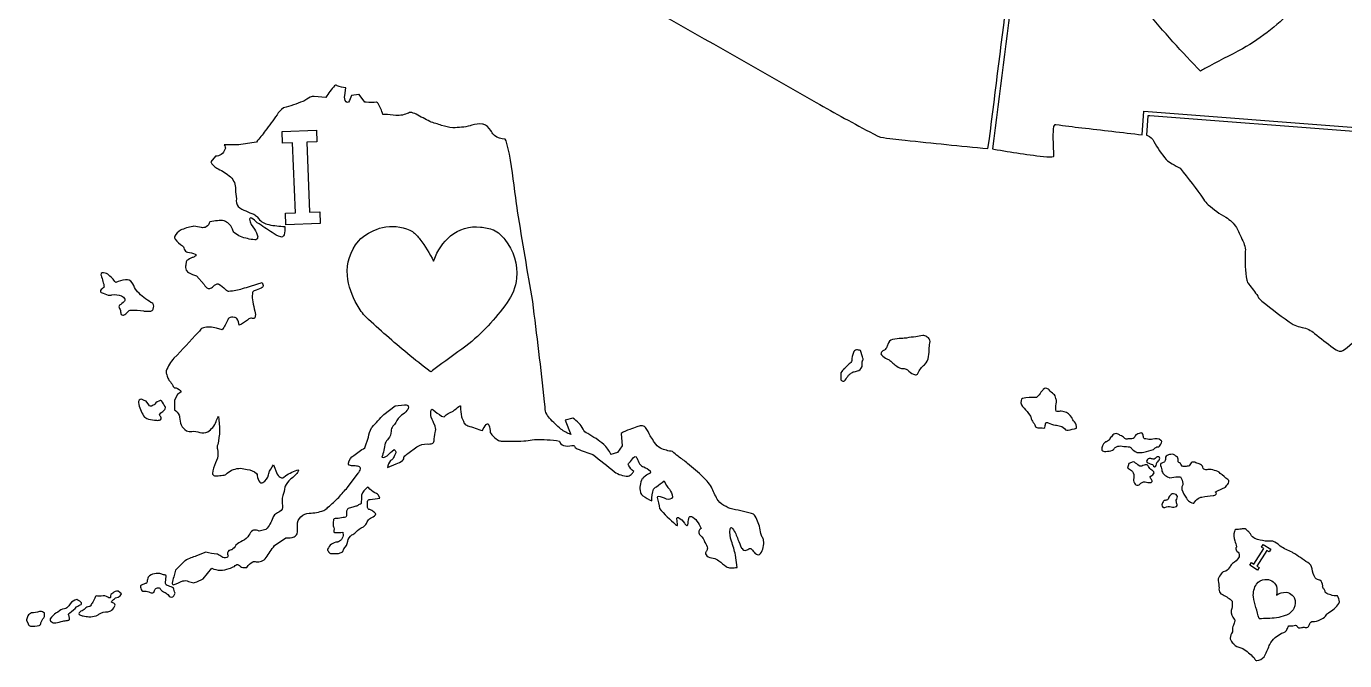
# Model space of a CAD drawing. Extents: x 0.9 to 94, y 1.8 to 57.4.
# Drawn here: x 0.86 to 39.39, y 1.8 to 20.36 of the extents above; entities that cross this region are included whole.
import ezdxf

# ---------------------------------------------------------------- set-up
doc = ezdxf.new("R2010")
doc.units = 0
doc.linetypes.add('0', pattern=[0])
doc.layers.add('1', color=7, linetype='0')

msp = doc.modelspace()

# ---------------------------------------------------------------- linework, layer by layer
at = {"layer": '1'}
for points in [[(33.477043, 17.186806), (33.526234, 17.875557), (39.718472, 17.403496), (39.720581, 17.407349), (40.331127, 26.704292), (40.495338, 26.704292), (40.52013, 27.694618), (40.513, 27.696146, -0.001525), (30.686758, 28.556955), (30.599932, 28.523981, 0.004415), (30.346239, 26.611374, 0.000801), (29.097982, 16.771152), (29.138561, 16.766899, 0.019168), (30.683556, 16.542477, 0.066828), (30.881929, 16.548464, 0.314935), (30.890656, 16.569206, 0.006674), (30.873762, 17.112791, -0.043947), (30.896297, 17.430565, -0.148279), (30.929495, 17.487316, -0.215063), (30.953705, 17.487368, 0.010054), (31.706367, 17.392584, 0.001085)], [(35.790539, 22.619858, -0.134102), (36.45446, 23.347935, -0.199246), (37.449539, 23.488113, -0.060027), (37.855892, 23.339951), (37.887241, 23.319763, -0.105101), (38.188263, 22.958509, -0.182702), (38.388882, 21.724035, -0.142601), (37.949184, 20.919962, -0.071723), (36.408058, 19.704771, 0.001081), (35.30159, 19.122326, 0.018897), (35.18119, 19.048027), (35.084187, 19.144262), (34.988419, 19.241732, -0.01932), (33.390503, 21.064301, -0.07267), (33.135284, 21.51651, -0.093677), (32.938717, 22.408974, -0.224151), (33.462986, 23.603722), (33.55357, 23.680084, -0.108607), (34.301529, 23.93326, -0.15593), (35.126724, 23.736158, -0.024636), (35.250031, 23.656975, -0.062978), (35.441853, 23.387604, -0.053258), (35.783985, 22.606285)], [(15.189171, 15.162399, 0.012702), (14.977774, 16.623989, 0.016461), (14.908152, 16.9338), (14.880423, 17.014366), (14.854303, 17.056625, -0.163001), (14.54508, 17.165085, -0.09757), (14.457012, 17.279915), (14.433767, 17.315979, 0.1755), (14.215961, 17.496773), (14.196896, 17.500618, 0.088189), (13.878799, 17.469635, 0.050017), (13.834089, 17.447342, -0.058486), (13.326321, 17.392891, -0.064854), (12.999775, 17.462856, -0.009132), (12.652575, 17.574478, -0.007237), (12.257998, 17.784933, 0.089098), (12.080706, 17.843088, 0.163732), (12.033915, 17.823265, -0.113876), (11.663847, 17.747635, 0.061739), (11.32745, 17.78019), (11.302802, 17.781019), (11.27816, 17.782013, 0.064178), (11.145905, 18.103312, 0.125791), (11.098736, 18.142601, -0.076305), (10.792196, 18.137794), (10.750837, 18.141785), (10.584587, 18.363365), (10.583147, 18.363899), (10.363714, 18.336464), (10.361835, 18.336044, -0.128046), (10.274084, 18.14263, -0.408115), (10.208237, 18.153503, -0.237529), (10.167376, 18.33593), (10.195017, 18.556892), (10.194901, 18.558502, -0.069415), (9.948044, 18.615849, -0.104179), (9.917549, 18.641571), (9.908375, 18.646843), (9.892939, 18.640083), (9.872324, 18.623093, 0.037471), (9.609776, 18.280853), (9.278296, 18.308456, 0.178851), (9.055626, 18.224442, -0.088781), (8.945988, 18.163155, -0.021352), (8.381407, 17.970612, 0.127438), (8.187622, 17.768295, -0.017683), (7.843261, 17.303955, -0.028308), (7.584216, 16.97525, -0.026051), (7.06989, 16.892128, -0.005312), (6.641158, 16.890686, -0.343038), (6.666096, 16.754877, -0.31269), (6.389102, 16.557793), (6.250842, 16.391685, 0.096785), (6.425583, 16.206062), (6.470212, 16.187162, -0.062302), (6.827983, 15.955485, -0.215482), (6.974463, 15.588322, 0.019736), (7.000767, 15.308464, 0.212265), (7.05033, 15.092529, 0.088385), (7.275515, 14.956642, 0.009467), (7.510238, 14.859932, -0.10083), (7.606334, 14.783127), (7.651103, 14.732803, 0.179527), (7.94623, 14.558258, 0.042909), (8.417187, 14.502899, -0.086704), (8.396543, 14.259259, -0.158701), (8.347145, 14.200691), (8.323195, 14.195702), (8.295099, 14.19973, -0.098542), (8.049204, 14.324401, -0.012999), (7.61204, 14.613899, 0.064639), (7.4421, 14.74751, 0.174978), (7.398296, 14.750534), (7.389745, 14.737709), (7.387653, 14.714798, 0.148334), (7.529667, 14.42513, -0.130929), (7.622732, 14.202133), (7.622328, 14.183853, -0.507674), (7.539887, 14.114548, -0.064641), (7.116937, 14.207794, -0.046812), (6.94719, 14.318062, -0.149753), (6.888476, 14.424057), (6.880495, 14.447296, 0.181764), (6.641784, 14.668839, 0.081503), (6.450879, 14.671242, 0.018921), (6.222858, 14.641159, -0.193002), (6.121197, 14.489822, -0.168469), (5.97848, 14.473946, 0.038624), (5.755173, 14.508652), (5.726136, 14.507339, 0.064323), (5.362278, 14.39196, 0.109862), (5.198678, 14.219767, 0.26406), (5.214701, 14.129341, 0.095013), (5.429218, 13.938095, -0.148922), (5.468106, 13.874786), (5.479006, 13.842293, 0.29338), (5.575126, 13.754875, -0.060564), (5.80035, 13.693535, -0.628817), (5.797647, 13.635145, -0.104815), (5.708164, 13.592772, 0.089682), (5.551112, 13.504583, 0.204695), (5.527956, 13.429443), (5.526855, 13.412834, 0.066273), (5.518103, 13.262802, 0.206851), (5.601541, 13.157074, 0.087827), (5.834681, 13.057816), (6.056339, 12.808418, 0.168007), (6.174673, 12.690832, 0.244428), (6.268618, 12.707123, 0.028639), (6.396394, 12.80968, -0.255693), (6.489089, 12.81382, -0.083998), (6.671492, 12.669412, 0.108568), (6.764061, 12.615372), (6.781568, 12.614029, 0.069892), (7.179044, 12.689934, -0.006427), (7.41677, 12.752731), (7.750831, 12.863937, -0.252508), (7.771884, 12.742525, -0.172683), (7.724936, 12.698334, -0.018203), (7.523314, 12.624634, 0.349605), (7.472849, 12.548233), (7.472064, 12.532379, 0.134524), (7.480815, 12.303253, 0.034587), (7.543825, 12.027794, -0.132908), (7.542338, 11.834228, -0.37463), (7.472409, 11.812125, 0.000155), (7.419871, 11.822128, 0.127158), (7.324337, 11.767097, -0.079244), (7.084101, 11.614014, 0.113539), (7.013748, 11.806494, 0.197482), (6.941966, 11.84494, 0.228069), (6.775269, 11.819827, 0.139019), (6.74815, 11.773293, -0.039575), (6.584083, 11.475128), (6.417555, 11.53064, 0.114222), (6.035178, 11.54158, 0.165708), (5.943305, 11.472343), (5.922142, 11.445381), (5.887876, 11.405366, -0.009963), (5.17524, 10.648483, 0.082782), (4.949896, 10.283033, 0.204828), (4.956586, 10.189878, -0.001972), (4.996477, 10.065033, 0.102625), (5.075737, 9.953514, -0.051831), (5.155634, 9.818571, 0.277222), (5.238583, 9.779434, -0.172849), (5.389125, 9.669167), (5.27846, 9.58606), (5.195216, 9.419571), (5.195213, 9.142311), (5.196017, 9.141136, -0.113601), (5.327277, 8.982078, -0.106116), (5.335441, 8.922256, 0.051994), (5.389658, 8.697334, 0.133226), (5.540911, 8.523331, 0.138814), (5.699618, 8.508598, -0.124173), (5.930118, 8.47595, 0.178019), (6.161386, 8.495209, 0.174311), (6.406664, 8.799185, -0.027371), (6.473146, 8.946564, -0.106622), (6.453995, 8.12014, 0.19468), (6.449427, 7.987663, -0.078678), (6.445014, 7.724625), (6.389601, 7.586105, 0.085468), (6.300637, 7.275937, 0.352458), (6.360038, 7.212346, 0.102644), (6.471751, 7.211723, -0.021227), (6.643731, 7.227982, 0.168016), (6.727719, 7.281911, -0.176809), (7.121045, 7.428566, -0.048372), (7.314924, 7.393082, -0.181392), (7.592316, 7.273838, -0.189608), (7.612187, 7.213905, 0.155008), (7.686378, 7.019383, 0.371987), (7.774107, 7.013115, 0.189378), (7.943599, 7.234467), (7.947111, 7.27166, -0.090217), (8.08482, 7.528885), (8.195423, 7.252594, 0.162298), (8.322397, 7.147359, 0.254153), (8.390495, 7.170395, -0.0878), (8.769644, 7.377419), (8.795162, 7.380844), (8.811609, 7.377037), (8.817278, 7.364967), (8.810463, 7.34362, -0.111863), (8.57951, 7.109344, 0.088425), (8.425419, 6.900894), (8.419306, 6.880547, -0.059357), (8.356795, 6.628272, 0.118354), (8.346668, 6.330139, -0.320043), (8.267597, 6.161568, -0.016545), (8.140798, 6.085239, 0.161089), (8.066067, 5.974609, -0.111602), (7.861925, 5.64183), (7.668033, 5.586395), (7.66686, 5.586563, 0.182008), (7.498575, 5.617737), (7.478452, 5.610046, 0.147638), (7.369051, 5.47554, -0.166771), (7.178606, 5.304459, 0.08325), (6.985416, 5.177094, -0.134353), (6.864507, 5.04747, -0.003486), (6.780861, 5.018692, 0.314386), (6.75182, 4.885376, -0.442311), (6.721664, 4.817032, -0.271183), (6.574849, 4.834717, 0.053995), (6.446479, 4.914444), (6.428974, 4.918716, -0.04841), (6.111877, 4.975128), (5.834435, 4.864151, 0.066072), (5.507617, 4.725204), (5.484502, 4.707855), (5.465852, 4.690216), (5.222985, 4.447311), (5.167478, 4.253052, 0.083766), (5.12531, 4.069463), (5.127106, 4.058445, 0.477287), (5.180451, 4.025756, -0.002941), (5.433706, 4.131939, -0.19166), (5.598766, 4.11853, 0.099843), (5.75756, 4.081528), (5.775542, 4.085281, 0.033797), (6.029499, 4.198502), (6.278614, 4.502869, 0.196315), (6.787511, 4.493958, 0.033115), (6.945615, 4.55899, -0.194673), (7.03498, 4.61706, -0.297574), (7.087327, 4.58168, 0.22356), (7.224818, 4.526808, 0.048178), (7.306318, 4.530685, -0.156771), (7.48183, 4.692423, -0.147857), (7.574858, 4.694107, 0.302498), (7.86594, 4.814527, -0.003147), (8.111883, 5.16959), (8.444796, 5.39151, 0.103753), (8.687059, 5.422668, 0.181415), (8.773561, 5.510529, 0.06723), (8.785515, 5.766724, -0.236339), (8.888197, 6.011375, -0.231243), (9.131405, 6.114265, 0.084392), (9.551537, 6.194849, 0.107949), (9.676737, 6.288391, 0.012295), (9.999132, 6.57769, -0.04016), (10.2507, 6.863945), (10.556854, 7.281219, 0.155293), (10.62734, 7.410598, 0.333966), (10.579206, 7.477448, 0.113735), (10.434471, 7.496201, -0.085868), (10.299388, 7.517619, -0.348787), (10.279551, 7.583075, -0.218655), (10.431034, 7.807685, 0.008437), (10.750885, 8.030998), (10.861877, 8.336227, -0.101), (10.950804, 8.614708), (10.966906, 8.635353, 0.010217), (11.306858, 9.003296), (11.63966, 9.252907), (11.917095, 9.280647, -0.215651), (12.010963, 9.26915), (12.018854, 9.260406), (12.024675, 9.249138, -0.227142), (11.986048, 9.115875, -0.088333), (11.827515, 8.978783, 0.12932), (11.65822, 8.763626, -0.061865), (11.570148, 8.657928, 0.203719), (11.52829, 8.517479, -0.154934), (11.438591, 8.293999, 0.041796), (11.351389, 8.162476, -0.048004), (11.251099, 7.7528, 0.251306), (11.40366, 7.795654, -0.032748), (11.611862, 7.975104, -0.469927), (11.633234, 7.826272, 0.000196), (11.581755, 7.718513, -0.106391), (11.523827, 7.666252), (11.507599, 7.65229, 0.142463), (11.417437, 7.447342), (11.666992, 7.558258, 0.102597), (11.859165, 7.653893, 0.218576), (11.897375, 7.75769), (11.900909, 7.764648, -0.060627), (12.015009, 7.860695), (12.278383, 8.058334, -0.156075), (12.578508, 8.139632, 0.079075), (12.725664, 8.15441, 0.262625), (12.776896, 8.228317, -0.060163), (12.814567, 8.473253, 0.119962), (12.813174, 8.655018), (12.805671, 8.674728, -0.027267), (12.695047, 8.920502, -0.086141), (12.688685, 9.12917, -0.231546), (12.715567, 9.156113), (12.732702, 9.152664), (12.754297, 9.13913, 0.030542), (12.996772, 8.954335, 0.147651), (13.068466, 8.938042), (13.082176, 8.945541, -0.113054), (13.315838, 9.090065), (13.335522, 9.10112, 0.018837), (13.501926, 9.239645, -0.091435), (13.539219, 9.256012), (13.549023, 9.252174), (13.554857, 9.240501, 0.055984), (13.582149, 8.930732, 0.07763), (13.621138, 8.848587, -0.052369), (13.652115, 8.759712, 0.210804), (13.735418, 8.68602), (13.764739, 8.674348, 0.002708), (14.195333, 8.530952, -0.074328), (14.305374, 8.711693), (14.320625, 8.724541, -0.543871), (14.372372, 8.712105), (14.38176, 8.695251, -0.0922), (14.418457, 8.47361, 0.114349), (14.662022, 8.245729, 0.108706), (14.76302, 8.225075, 0.023963), (15.397465, 8.227899, 0.027606), (15.648336, 8.262794), (15.718039, 8.268784, -0.044186), (16.444527, 8.22522, 0.324914), (16.564215, 8.098775, 0.141465), (16.80579, 8.095248, -0.081389), (16.865599, 8.090942, -0.216964), (16.890244, 8.056862), (16.903809, 8.038521), (16.929035, 8.018982), (16.96393, 7.99865, 0.039323), (17.421028, 7.83336, -0.001249), (18.048401, 7.327895, 0.145971), (18.447901, 7.19738, 0.202944), (18.564188, 7.271914, 0.040243), (18.611849, 7.336182, -0.077379), (18.468254, 7.503677), (18.458744, 7.52607, -0.427001), (18.482235, 7.592949, 0.046233), (18.609858, 7.740377, -0.128598), (18.659859, 7.773071, -0.345145), (18.697701, 7.749069), (18.708298, 7.730515, 0.029877), (18.785357, 7.559875, 0.173616), (18.90856, 7.46743, -0.099875), (19.09803, 7.35126, -0.385599), (19.090681, 7.285492, -0.002073), (18.945614, 7.202026, 0.07334), (18.866291, 7.113495, -0.558893), (18.861153, 7.123665, 0.172705), (18.808092, 6.723636, 0.154691), (18.882269, 6.621201, 0.054625), (19.139656, 6.475357, -0.092221), (19.196066, 6.818871, -0.137265), (19.276472, 6.89032, 0.016342), (19.500902, 7.058121, 0.098968), (19.657806, 6.815773, -0.115634), (19.75075, 6.586349, -0.382771), (19.571424, 6.525177, 0.061627), (19.329632, 6.602723, 0.398574), (19.303116, 6.571762, -0.040408), (19.36187, 6.252975, 0.023401), (19.838169, 5.782516), (19.86727, 5.760712), (19.885458, 5.751923), (19.8922, 5.757004), (19.894279, 5.769684, 0.018466), (19.871756, 5.940591, -0.164029), (19.88973, 5.987289), (19.904249, 5.990631), (19.924677, 5.985626, -0.122901), (20.093483, 5.825736, 0.08466), (20.16814, 5.750741, 0.327599), (20.187883, 5.760864), (20.19467, 5.77858, 0.010623), (20.221594, 5.959206), (20.227859, 5.980263, -0.461595), (20.297823, 6.019745, -0.139965), (20.456545, 5.884857, -0.052305), (20.583941, 5.669479, 0.234231), (20.513247, 5.561111, 0.19923), (20.555656, 5.4758, -0.124435), (20.695164, 5.253082, -0.142277), (20.766376, 5.086932, -0.177356), (20.73661, 5.007874), (20.728168, 4.991806, 0.399173), (20.75107, 4.871017, 0.162852), (20.93675, 4.802811, -0.11395), (21.104141, 4.721803, -0.000934), (21.314806, 4.553865, 0.159338), (21.449694, 4.518677, 0.038354), (21.63965, 4.530731), (21.584139, 4.891541, 0.052314), (21.467581, 5.292664, -0.109106), (21.4314, 5.653183), (21.439186, 5.678024), (21.450169, 5.693359), (21.464573, 5.697418), (21.482628, 5.688446), (21.504475, 5.664886, -0.0833), (21.655842, 5.348404, 0.014646), (21.768053, 5.095627), (21.779867, 5.077118, 0.377324), (21.901682, 5.034012, 0.04954), (22.001141, 5.084274, -0.347794), (22.056551, 5.063538, 0.025361), (22.154285, 4.949308, 0.113587), (22.248959, 4.898093, 0.276916), (22.316921, 4.931168, 0.193481), (22.410227, 5.317853, 0.08134), (22.369829, 5.414118, -0.084823), (22.304588, 5.625732, 0.097844), (22.164204, 6.030495, 0.210649), (22.051468, 6.110664, 0.005198), (21.435654, 6.25035, -0.079518), (21.312616, 6.309731, -0.127264), (21.07799, 6.483566, -0.029997), (20.907074, 6.828265, 0.099344), (20.646091, 7.169855, 0.006678), (20.187868, 7.572546, 0.021278), (19.909138, 7.778969, -0.028709), (19.75074, 7.919556, -0.062241), (19.395224, 8.012817, -0.13728), (19.221941, 8.186104, 0.011543), (19.114668, 8.346039), (19.098469, 8.374519, 0.048369), (18.958353, 8.625211, 0.257691), (18.834124, 8.673409, 0.078757), (18.706238, 8.641973, 0.016726), (18.501263, 8.566635, 0.105876), (18.250885, 8.445839), (18.278442, 8.08609), (18.139671, 7.891815), (17.945654, 7.836365), (17.944628, 7.837387, 0.082685), (17.739511, 8.12841, 0.043788), (17.268248, 8.442078, -0.189627), (17.133877, 8.572212, 0.145899), (16.833702, 8.891693), (16.611883, 8.836235), (16.778368, 8.420006), (16.776867, 8.420189, -0.074836), (16.483856, 8.576042, -0.025563), (16.154484, 8.892842, -0.060115), (16.046072, 9.060768), (16.032635, 9.104355), (16.028494, 9.146416), (16.022886, 9.229126), (16.008961, 9.373823, 0.004305), (15.659697, 12.307266, -0.001403), (15.218667, 14.949277), (15.203465, 15.055776)], [(12.777411, 13.529648, -0.127577), (13.257087, 14.227695, -0.202342), (14.133924, 14.486094, -0.061512), (14.519213, 14.403496, -0.115862), (14.847185, 14.121143, -0.193951), (15.188298, 12.987917, -0.132554), (14.910869, 12.275157, -0.071119), (13.709266, 11.001467, 0.001418), (12.774369, 10.320564), (12.73251, 10.286332), (12.691509, 10.251076), (12.66625, 10.260887, -0.017171), (12.00023, 10.790887, -0.017501), (10.793038, 11.849191, -0.065327), (10.529386, 12.209908, -0.107069), (10.243944, 13.066598, -0.199954), (10.567564, 14.070526), (10.641796, 14.154373, -0.106761), (11.268273, 14.474582, -0.163858), (12.067274, 14.393114), (12.108498, 14.374952), (12.149155, 14.355553, -0.066391), (12.3654, 14.128967, -0.05164), (12.763525, 13.488449, -0.011869)], [(4.301844, 12.030701), (4.498528, 12.030678, 0.304951), (4.568661, 12.088896, 0.268146), (4.55719, 12.2499, 0.170768), (4.500768, 12.280678, -0.035253), (4.108896, 12.589264), (4.086362, 12.616295, -0.024145), (3.972779, 12.82531), (3.952211, 12.858063, 0.331965), (3.75927, 12.943664, 0.067498), (3.47269, 12.864433, 0.083007), (3.240468, 13.104907, 0.17116), (3.074389, 13.144678, 0.363553), (3.041609, 13.09021), (3.044555, 13.067955, -0.043673), (3.13963, 12.725281, 0.138885), (3.024311, 12.626686, 0.392856), (3.050904, 12.572975, 0.009901), (3.257605, 12.495781, 0.125918), (3.361878, 12.502899, -0.122996), (3.639697, 12.475098, -0.15053), (3.742054, 12.38094, -0.342719), (3.718461, 12.304008, -0.02285), (3.588535, 12.200136, 0.415076), (3.588368, 12.107086, -0.078812), (3.619947, 11.976006), (3.6244, 11.956383, 0.510469), (3.703382, 11.912771, 0.204907), (3.823282, 12.004509, -0.256126), (3.922877, 12.056107, -0.052955), (4.284508, 12.03138)], [(26.441008, 11.227142, 0.052287), (26.179045, 11.198912, 0.258412), (26.04192, 11.052299, -0.002786), (26.003014, 10.956429, -0.151416), (25.911257, 10.874122, 0.090453), (25.842737, 10.811577, 0.304816), (25.857672, 10.744255, 0.10158), (26.010231, 10.631386, -0.024846), (26.09799, 10.586235, 0.029956), (26.337807, 10.389845, 0.077649), (26.436705, 10.350235), (26.466118, 10.350891, -0.242067), (26.658419, 10.267581, 0.110865), (26.844385, 10.159612, 0.339344), (26.918362, 10.205673, -0.117954), (27.113474, 10.459227, 0.176184), (27.230181, 10.696053, 0.056619), (27.251549, 10.955956, -0.028482), (27.272827, 11.136583, 0.305725), (27.192774, 11.263214), (27.178852, 11.272835, 0.249756), (27.0599, 11.310616, 0.012057), (26.856403, 11.270164, 0.042674), (26.589373, 11.239899, -0.023861)], [(25.299107, 10.690742), (25.236879, 10.877899, 0.054256), (25.128658, 10.894495, 0.301772), (25.035156, 10.816998, 0.091186), (24.984646, 10.584671, -0.214312), (24.908583, 10.482933, 0.080846), (24.794447, 10.363403), (24.781551, 10.350403, 0.095382), (24.667435, 10.224586), (24.667435, 10.01709, 0.1933), (24.752361, 9.976376, 0.250631), (24.793692, 10.006721, -0.023931), (24.894974, 10.153114, -0.080444), (24.961061, 10.202492, -0.166408), (25.058022, 10.253319, 0.020427), (25.188728, 10.286629, 0.289814), (25.291248, 10.458511, -0.035111), (25.297634, 10.570419), (25.302496, 10.580376, 0.304049), (25.315302, 10.629883), (25.309582, 10.655167)], [(30.515862, 9.657349, -0.068093), (30.395731, 9.510327, -0.147191), (30.370346, 9.502884, 0.054538), (29.977419, 9.474874, 0.273057), (29.9347, 9.410268, 0.292088), (30.02071, 9.18898, -0.056082), (30.193924, 8.980288, -0.078087), (30.231678, 8.873734, 0.058349), (30.313927, 8.739899, -0.076975), (30.344959, 8.66626, 0.280399), (30.422546, 8.616234, 0.007417), (30.59556, 8.60694, 0.336564), (30.636486, 8.657829, -0.079877), (30.658253, 8.755331, -0.377145), (30.707085, 8.767441), (30.72744, 8.760254, 0.101598), (30.935978, 8.691193, -0.015393), (31.083218, 8.665705, -0.148433), (31.234821, 8.557338, 0.242675), (31.307693, 8.541481, -0.014507), (31.556366, 8.600471, 0.215215), (31.495735, 8.785003, -0.080578), (31.41366, 8.919569, 0.210788), (31.19409, 9.081357, 0.033652), (31.110069, 9.102013, -0.000581), (30.986959, 9.08819, -0.371389), (30.945313, 9.137169, -0.027593), (30.969526, 9.368018, 0.137293), (30.951195, 9.4674, -0.006895), (30.935337, 9.54705, 0.165774), (30.883289, 9.601471, -0.040471), (30.75346, 9.721092, 0.168564), (30.655966, 9.771716, 0.229371), (30.584301, 9.737541, 0.040859)], [(4.305879, 9.409256, -0.019514), (4.222991, 9.447342, 0.498526), (4.136974, 9.349045, 0.07424), (4.287137, 8.962248, 0.185104), (4.428449, 8.867915, 0.068792), (4.66652, 8.836243, 0.174216), (4.786164, 8.849075, 0.496617), (4.774475, 8.952683, -0.205381), (4.75794, 8.992294, -0.139488), (4.847167, 9.094669, 0.03825), (4.922873, 9.172905, 0.274573), (4.919332, 9.234962, -0.013324), (4.813591, 9.402643, 0.278353), (4.774991, 9.412231, 0.138966), (4.615901, 9.308543, -0.089986), (4.515583, 9.244008, -0.22602), (4.465229, 9.25914), (4.445214, 9.280678), (4.361885, 9.391785, -0.08405)], [(33.51004, 8.344788, 0.121814), (33.476543, 8.454811, 0.34452), (33.418011, 8.456398, 0.059062), (33.28643, 8.403145, 0.219055), (33.257603, 8.355671, -0.383439), (33.139404, 8.295257, 0.075482), (33.030144, 8.282876, -0.225278), (32.955013, 8.312485, 0.086308), (32.834103, 8.391792, 0.100708), (32.712658, 8.448982, 0.19933), (32.594994, 8.379387, 0.06217), (32.515015, 8.265747, -0.171329), (32.402721, 8.197144, 0.679176), (32.388832, 8.196213, 0.227191), (32.29351, 7.960396, 0.16889), (32.397259, 7.918015), (32.409935, 7.92141, 0.06659), (32.602234, 7.95602, 0.097752), (32.658108, 7.997124, -0.264407), (32.722988, 8.058456, -0.145677), (32.889221, 8.076782), (32.935917, 8.069702, -0.042373), (33.100262, 8.05246, -0.159967), (33.168266, 8.002258, 0.087567), (33.303101, 7.899422), (33.321243, 7.89447, 0.066752), (33.526867, 7.901108, 0.007956), (33.801632, 7.982955, 0.113517), (33.869045, 8.040403, -0.250243), (33.935692, 8.052588, 0.209391), (33.976063, 8.075493, 0.152136), (34.043777, 8.209244, 0.297318), (34.018593, 8.245827, 0.276609), (33.786854, 8.279603, -0.149374), (33.629368, 8.283564, 0.077432), (33.537521, 8.292245, -0.325442), (33.51366, 8.3265)], [(33.926659, 7.621674, 0.183014), (33.986877, 7.721657, 0.353715), (33.953102, 7.761429, 0.45475), (33.875492, 7.731331, -0.333415), (33.769032, 7.701843, 0.083933), (33.675282, 7.718346, 0.287735), (33.603722, 7.627035, 0.294136), (33.639656, 7.586235, 0.002682), (33.773476, 7.539681, -0.177162), (33.802887, 7.495563, 0.360121), (33.865154, 7.476921, 0.211756), (33.890835, 7.547396, -0.159179)], [(34.454494, 7.785912, 0.270209), (34.30925, 7.834619, 0.128375), (34.175014, 7.785017, 0.259406), (34.153446, 7.713051, -0.184876), (34.124454, 7.613968), (34.113541, 7.606155, 0.066215), (34.023781, 7.571337, 0.357903), (34.013084, 7.507011, -0.041766), (34.052784, 7.340011, 0.151319), (34.114635, 7.250664, 0.121082), (34.25769, 7.157257), (34.278179, 7.154205, 0.013056), (34.520565, 7.183575, -0.073711), (34.590561, 7.175606), (34.607487, 7.163315, -0.084507), (34.662857, 6.986984, -0.143428), (34.641891, 6.909626, 0.174924), (34.632881, 6.809265, 0.067533), (34.768784, 6.552231, 0.17253), (34.824661, 6.48024, 0.129002), (34.964615, 6.410378), (34.979527, 6.413185, -0.073349), (35.112926, 6.547882, -0.093337), (35.22065, 6.584328, -0.036838), (35.545452, 6.627998, 0.15736), (35.633766, 6.671719), (35.638264, 6.679752, 0.383254), (35.631058, 6.718718), (35.625, 6.724174, -0.72547), (35.62331, 6.74176), (35.636417, 6.751099, -0.016983), (35.887867, 6.863489, 0.124407), (35.925594, 6.90284, 0.110876), (36.009148, 7.031988, 0.322064), (35.973858, 7.096718, 0.020835), (35.756905, 7.277626, 0.185978), (35.592129, 7.368874, 0.075636), (35.393646, 7.395768, -0.206594), (35.273941, 7.399002, -0.287389), (35.250145, 7.456902, 0.218319), (35.206764, 7.52036, 0.109712), (35.074345, 7.579567), (35.036983, 7.592796, 0.179509), (34.92524, 7.604034, 0.203717), (34.887932, 7.559289, -0.063729), (34.842964, 7.501953, -0.163773), (34.786861, 7.48893, -0.008871), (34.670483, 7.477528, -0.297992), (34.624046, 7.520889, 0.156375), (34.541733, 7.600334, -0.266019), (34.5285, 7.642075, 0.144253), (34.505054, 7.75383, 0.035176)], [(33.757568, 7.373978, -0.211254), (33.660198, 7.482392, 0.234053), (33.596691, 7.531639, 0.108864), (33.464954, 7.49194, -0.227594), (33.385422, 7.505478, -0.002715), (33.247807, 7.607682, 0.221353), (33.184628, 7.607742, 0.045254), (33.083652, 7.570847), (33.042484, 7.433624, -0.062147), (33.165852, 7.367805, -0.193827), (33.228905, 7.202211, -0.049842), (33.221634, 7.105446, 0.152739), (33.265568, 6.96064, 0.238063), (33.382092, 6.945518), (33.400112, 6.95797), (33.417152, 6.974281), (33.434158, 6.988953, -0.297265), (33.602749, 7.023048, 0.108688), (33.738518, 7.017063, 0.528293), (33.756783, 7.08345, -0.016077), (33.702785, 7.165721, -0.448173), (33.729229, 7.198462, 0.20363), (33.820225, 7.294756, 0.30748), (33.789612, 7.352104, 0.055914)], [(11.195208, 6.558464), (11.153545, 6.641792, 0.108053), (11.092676, 6.688416), (11.047352, 6.713341, -0.122793), (10.86623, 6.866569, 0.372683), (10.826534, 6.864601, 0.130771), (10.656759, 6.645531), (10.653614, 6.630035, -0.058293), (10.644677, 6.397012, -0.337318), (10.6161, 6.376953, 0.066084), (10.529083, 6.329597), (10.516653, 6.324806, 0.09804), (10.402197, 6.291512, 0.045079), (10.265368, 6.249149, 0.237097), (10.220757, 6.170815, 0.049523), (10.221979, 6.036247, -0.365288), (10.163397, 5.98941, 0.035289), (9.97744, 5.96302, 0.065392), (9.861609, 5.951644, 0.298295), (9.834559, 5.903702, 0.01311), (9.826936, 5.747616, 0.127413), (9.851688, 5.691681, -0.177171), (9.852268, 5.613419), (9.848883, 5.594513, 0.515305), (9.882698, 5.546021, 0.039426), (10.111898, 5.558319), (10.125734, 5.461121, -0.111704), (10.042936, 5.317947, 0.068954), (9.98802, 5.279251), (9.970183, 5.274691), (9.952136, 5.271049, 0.295902), (9.66806, 5.060394, 0.276524), (9.680202, 5.008916, 0.091315), (9.750742, 4.933472), (9.986687, 4.933456), (10.111698, 4.988937), (10.112352, 4.990433), (10.139595, 5.072159, 0.180596), (10.255476, 5.294846, -0.17489), (10.371738, 5.480576, 0.10528), (10.487495, 5.559219, -0.077126), (10.712291, 5.71943, 0.177722), (10.822803, 5.859398, -0.185845), (10.91925, 5.967804, 0.071771), (11.070036, 6.066899, 0.3808), (11.060406, 6.113426, -0.027015), (10.95946, 6.19463, 0.136413), (10.873693, 6.226212, -0.266822), (10.840235, 6.258537), (10.835318, 6.282767, -0.024808), (10.8346, 6.46122, -0.359123), (10.909069, 6.518913, 0.057554)], [(34.483658, 6.527962), (34.500721, 6.564438, 0.445803), (34.432396, 6.675842, 0.335921), (34.289093, 6.633873, 0.1264), (34.230301, 6.525284, -0.295261), (34.18779, 6.497452, 0.138177), (34.100349, 6.471687, 0.095344), (34.050781, 6.361629, 0.210285), (34.073292, 6.287019, 0.256825), (34.118935, 6.280807), (34.136543, 6.285386, -0.166603), (34.324585, 6.301636, 0.133206), (34.479229, 6.310059, 0.366728), (34.500286, 6.369301, -0.065764), (34.46637, 6.469246, -0.129159)], [(36.587513, 5.567215, 0.020566), (36.486877, 5.655684, 0.097011), (36.362835, 5.647859, -0.055967), (36.212822, 5.642334, 0.254979), (36.168957, 5.584, 0.177123), (36.180305, 5.307358, -0.033717), (36.228474, 5.134369), (36.227501, 5.120255, 0.340947), (36.210949, 5.06842, 0.184128), (36.276012, 4.978546, -0.193734), (36.305725, 4.83522, -0.136004), (36.114456, 4.640106, 0.113055), (36.046001, 4.550842, -0.115714), (35.916004, 4.416992, -0.039848), (35.839787, 4.397812), (35.82774, 4.390076), (35.814034, 4.377182, 0.018392), (35.709969, 4.236145, 0.153915), (35.696396, 4.141357, -0.004705), (35.722984, 3.932159, 0.198199), (35.751392, 3.78077, 0.106376), (35.801308, 3.741592, -0.056943), (36.079254, 3.569804, -0.206034), (36.107342, 3.496765, -0.067965), (36.079224, 3.264361, 0.250015), (36.165424, 3.018204, -0.297228), (36.176651, 2.934525, -0.009785), (36.124393, 2.803925, 0.05589), (36.111851, 2.641754, 0.106893), (36.046032, 2.460464), (36.047489, 2.434158, 0.15962), (36.138187, 2.306412, -0.080992), (36.172459, 2.259125), (36.188206, 2.244492, 0.074255), (36.417553, 2.155609, -0.041081), (36.729523, 1.897949, -0.078208), (36.785122, 1.812057), (36.801254, 1.802704), (36.823395, 1.800232, 0.162501), (37.036106, 1.909729, 0.04849), (37.188965, 2.244435), (37.202297, 2.273263, -0.081044), (37.361477, 2.474731), (37.542564, 2.600159, 0.13043), (37.684811, 2.66832), (37.694641, 2.682343, 0.005517), (37.737469, 2.793844, -0.284908), (37.798512, 2.823349, 0.105497), (37.955189, 2.839593, -0.335189), (37.994644, 2.806355, 0.384215), (38.126862, 2.767212, -0.101129), (38.238857, 2.773926), (38.261978, 2.773864, 0.303182), (38.34618, 2.817429), (38.360306, 2.858475, -0.267575), (38.433929, 2.945084), (38.449886, 2.947083, 0.156208), (38.684677, 3.005615, 0.115063), (38.83403, 3.105164, -0.135301), (38.920795, 3.202826, -0.033152), (39.087284, 3.31694, 0.054636), (39.221157, 3.470143, 0.183208), (39.238567, 3.525589, 0.081623), (39.181316, 3.697342, -0.153576), (38.983631, 3.723404, -0.089973), (38.837517, 3.78334, -0.213573), (38.819805, 3.830521, 0.160911), (38.772163, 3.904587, -0.240649), (38.751324, 3.993469, 0.244521), (38.667465, 4.15567, -0.127236), (38.531841, 4.220703, -0.127392), (38.443066, 4.486328, 0.232025), (38.312035, 4.668641, 0.004735), (37.881653, 4.957458), (37.853466, 4.972733, -0.040411), (37.51075, 5.148026), (37.492683, 5.162796, 0.130251), (37.289482, 5.293213), (37.276825, 5.294571), (37.086124, 5.294571), (37.069256, 5.295502, -0.030764), (36.769245, 5.372147, -0.164448), (36.651215, 5.493347, 0.061822)], [(4.994999, 3.735107), (5.040446, 3.690353, 0.17386), (5.102608, 3.653931, 0.284765), (5.206583, 3.775553, 0.179517), (5.190972, 3.814621, -0.117173), (5.172644, 3.890045, 0.228672), (5.133377, 3.944351, 0.058171), (4.975832, 3.995848, -0.29451), (4.933383, 4.054047, -0.061202), (4.950822, 4.249657, 0.143862), (4.936791, 4.297729), (4.923281, 4.305695, -0.08846), (4.81936, 4.331772, 0.147334), (4.604486, 4.341156, 0.211237), (4.425595, 4.245071, 0.104247), (4.395489, 4.108184, -0.303577), (4.33424, 4.053711, 0.04383), (4.195284, 3.989059, 0.148204), (4.234289, 3.855701, 0.261884), (4.300991, 3.836197), (4.326219, 3.837265, -0.137616), (4.481604, 3.796726, 0.173031), (4.579566, 3.791027, 0.321953), (4.59816, 3.828461, -0.427582), (4.739452, 3.933975, -0.124976), (4.804037, 3.867065, 0.166116), (4.891961, 3.806992, -0.098427)], [(37.39983, 3.715836, -0.178686), (37.677494, 3.800425, -0.16753), (37.861359, 3.712494), (37.902981, 3.668503), (37.92028, 3.644547, -0.439345), (37.656322, 3.120728, -0.085637), (37.135384, 3.033871, 0.015994), (36.900013, 3.024994), (36.892017, 3.036957, -0.025438), (36.724022, 3.672348, -0.173865), (36.81749, 4.042201, -0.209207), (37.061192, 4.178665, -0.320079), (37.399872, 3.982849, -0.081911)], [(2.403314, 3.552612, 0.039459), (2.334102, 3.586227, 0.2116), (2.146345, 3.462631, -0.05253), (2.048125, 3.34383, -0.14578), (1.975189, 3.317261, 0.169482), (1.786147, 3.221008, -0.116581), (1.733952, 3.198898), (1.724488, 3.193878, 0.056728), (1.562119, 3.027602, 0.37531), (1.588514, 2.944387, 0.219768), (1.718612, 2.906693, 0.037732), (1.928713, 2.957565, -0.030964), (2.061388, 2.975708), (2.081942, 2.981003, 0.459017), (2.124373, 3.052124, 0.013077), (2.094864, 3.146673, -0.291942), (2.128989, 3.203705, 0.056577), (2.331207, 3.373825, -0.015874), (2.464484, 3.447463, 0.416666), (2.465189, 3.501572, 0.094303)], [(3.639654, 3.752899), (3.542435, 3.836227, 0.18921), (3.384831, 3.776932, 0.037153), (3.332159, 3.738724, 0.169984), (3.320715, 3.660247, -0.1791), (3.310401, 3.6362), (3.297532, 3.635681), (3.276878, 3.642532), (3.246765, 3.657883, 0.210415), (3.051867, 3.687189, -0.099318), (2.918826, 3.693787, 0.289352), (2.880281, 3.67305, 0.027912), (2.802256, 3.511063, 0.067233), (2.741209, 3.404175, -0.185261), (2.694981, 3.380508, 0.149442), (2.577333, 3.323914, -0.109484), (2.454634, 3.244378, 0.169896), (2.398381, 3.17834, 0.34734), (2.421667, 3.14032, 0.099039), (2.520868, 3.111667, 0.010158), (2.692592, 3.080704, 0.053045), (2.898753, 3.108643, 0.090491), (2.980272, 3.158401, -0.171315), (3.244568, 3.232269, 0.198911), (3.354092, 3.277832, 0.142271), (3.455918, 3.425266, 0.364119), (3.420736, 3.477631, -0.068166), (3.350657, 3.507629), (3.345897, 3.515656), (3.347044, 3.525818), (3.355306, 3.538773, -0.031674), (3.471508, 3.637039, -0.076666), (3.544803, 3.660324, 0.167406)], [(1.38954, 3.197418, 0.120694), (1.269726, 3.241241), (1.250768, 3.239014, -0.059796), (1.010773, 3.195557, 0.175242), (0.903038, 3.112488), (0.862388, 2.99054), (0.862185, 2.988403), (0.917436, 2.877808, 0.375218), (0.986275, 2.810745, 0.075681), (1.236941, 2.827633, 0.291054), (1.288775, 2.90962, -0.149578), (1.372166, 3.055679, 0.211751)]]:
    msp.add_lwpolyline(points, format="xyb", close=True, dxfattribs=at)
for points in [[(19.582388, 20.620071, -0.000247), (23.944996, 18.132475, 0.006327), (25.61764, 17.213036), (25.749313, 17.148071), (25.825815, 17.116165, 0.014276), (26.541828, 17.028402, 0.002661), (28.965197, 16.783688), (29.001795, 17.011385, -0.000632), (30.144522, 26.02425, -0.002704)], [(39.783749, 17.273155), (33.695702, 17.737259), (33.641964, 17.741219), (33.60149, 17.174606), (33.602596, 17.172218), (33.625763, 17.169571, -0.205469), (33.818764, 16.992447, 0.063305), (34.174782, 16.465137, 0.078496), (34.351433, 16.340229, 0.008469), (34.586472, 16.208193, -0.011648), (35.268311, 15.305099, 0.095092), (35.406998, 15.139263, 0.060915), (35.921494, 14.773918, -0.098862), (36.233257, 14.469517, -0.008837), (36.439861, 14.025521, -0.059234), (36.488876, 13.818459), (36.48822, 13.77832), (36.483601, 13.738808, 0.051884), (36.53043, 12.930266, 0.126538), (36.589375, 12.815882, -0.00287), (36.855278, 12.467487, -0.070404), (36.876484, 12.416313), (36.891628, 12.39547), (36.924664, 12.362671), (36.973171, 12.319632, 0.023533), (37.887413, 11.63765, 0.093685), (38.083054, 11.564957), (38.151318, 11.550468, -0.132199), (38.511856, 11.375519, 0.011931), (39.051388, 10.952367, 0.067214), (39.234451, 10.854406, 0.129896), (39.299557, 10.857574), (39.339039, 10.875961), (39.384911, 10.90406, 0.084988), (39.943703, 11.480548, 0.080693)]]:
    msp.add_lwpolyline(points, format="xyb", dxfattribs=at)
for points in [[(8.728037, 14.903908), (8.645096, 16.951622), (8.350603, 16.939697), (8.336765, 17.281303), (9.338043, 17.321861), (9.351879, 16.980255), (9.057386, 16.968323), (9.140327, 14.920609), (9.43482, 14.932541), (9.448656, 14.590927), (8.44738, 14.550377), (8.433544, 14.891983)], [(36.737156, 4.627228), (37.026249, 5.083344), (36.960651, 5.124908), (37.008881, 5.201004), (37.231907, 5.059647), (37.183681, 4.983551), (37.118084, 5.025131), (36.828991, 4.569016), (36.894588, 4.527435), (36.846363, 4.451355), (36.623333, 4.592712), (36.671562, 4.668793)]]:
    msp.add_lwpolyline(points, close=True, dxfattribs=at)

doc.saveas('drawing.dxf')
